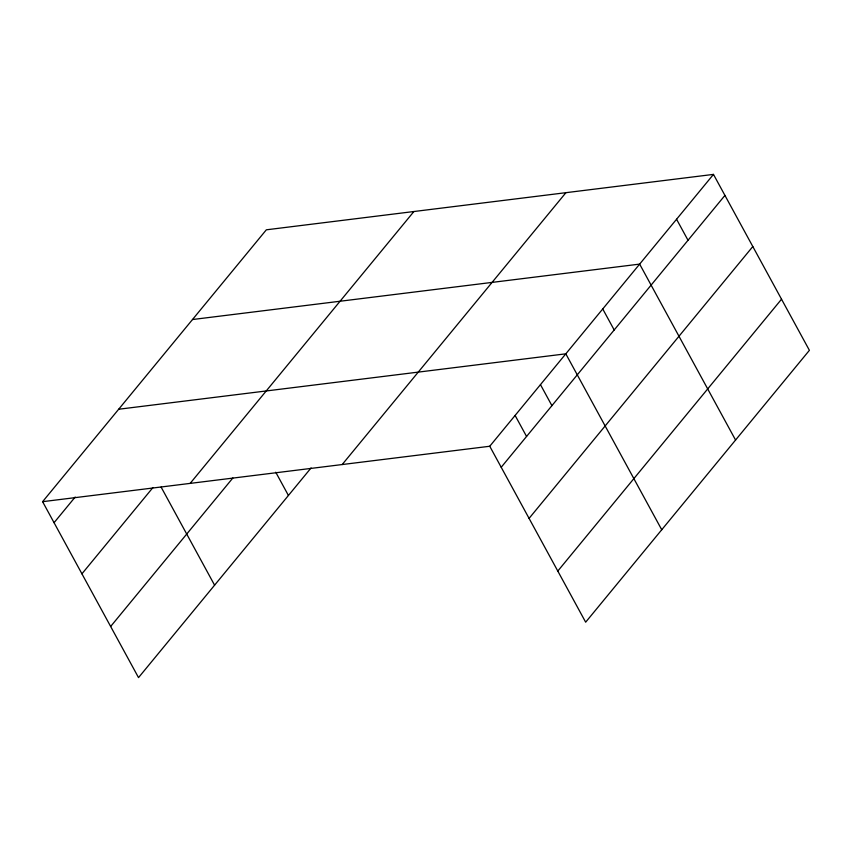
<?xml version="1.0" encoding="UTF-8"?>
<svg xmlns="http://www.w3.org/2000/svg" width="852" height="852" viewBox="0 0 852 852"><rect width="100%" height="100%" fill="white"/><g stroke="black" fill="none" stroke-linecap="round" stroke-linejoin="round"><path stroke-width="1.28" d="M311.076 467.94L138.525 677.606L42.6 501.679L266.335 229.816L713.475 174.394L809.4 350.321L585.665 622.184L489.751 446.256L713.475 174.394M54.059 522.702L75.189 497.025M81.93 573.822L152.934 487.546M190.156 483.393L413.891 211.53M110.643 626.486L232.862 477.983M342.185 464.542L565.92 192.68M501.21 467.269L724.935 195.406M529.081 518.389L752.817 246.526M557.794 571.064L781.529 299.201M192.499 319.532L639.65 264.109L735.564 440.037M118.673 409.248L565.813 353.825L661.738 529.752M42.6 501.679L489.751 446.256M676.563 219.252L688.022 240.264M602.737 308.967L614.196 329.98M540.456 384.635L551.915 405.648M515.109 415.446L526.568 436.458M275.75 472.221L288.423 495.459M161.124 487.11L214.587 585.175"/></g></svg>
